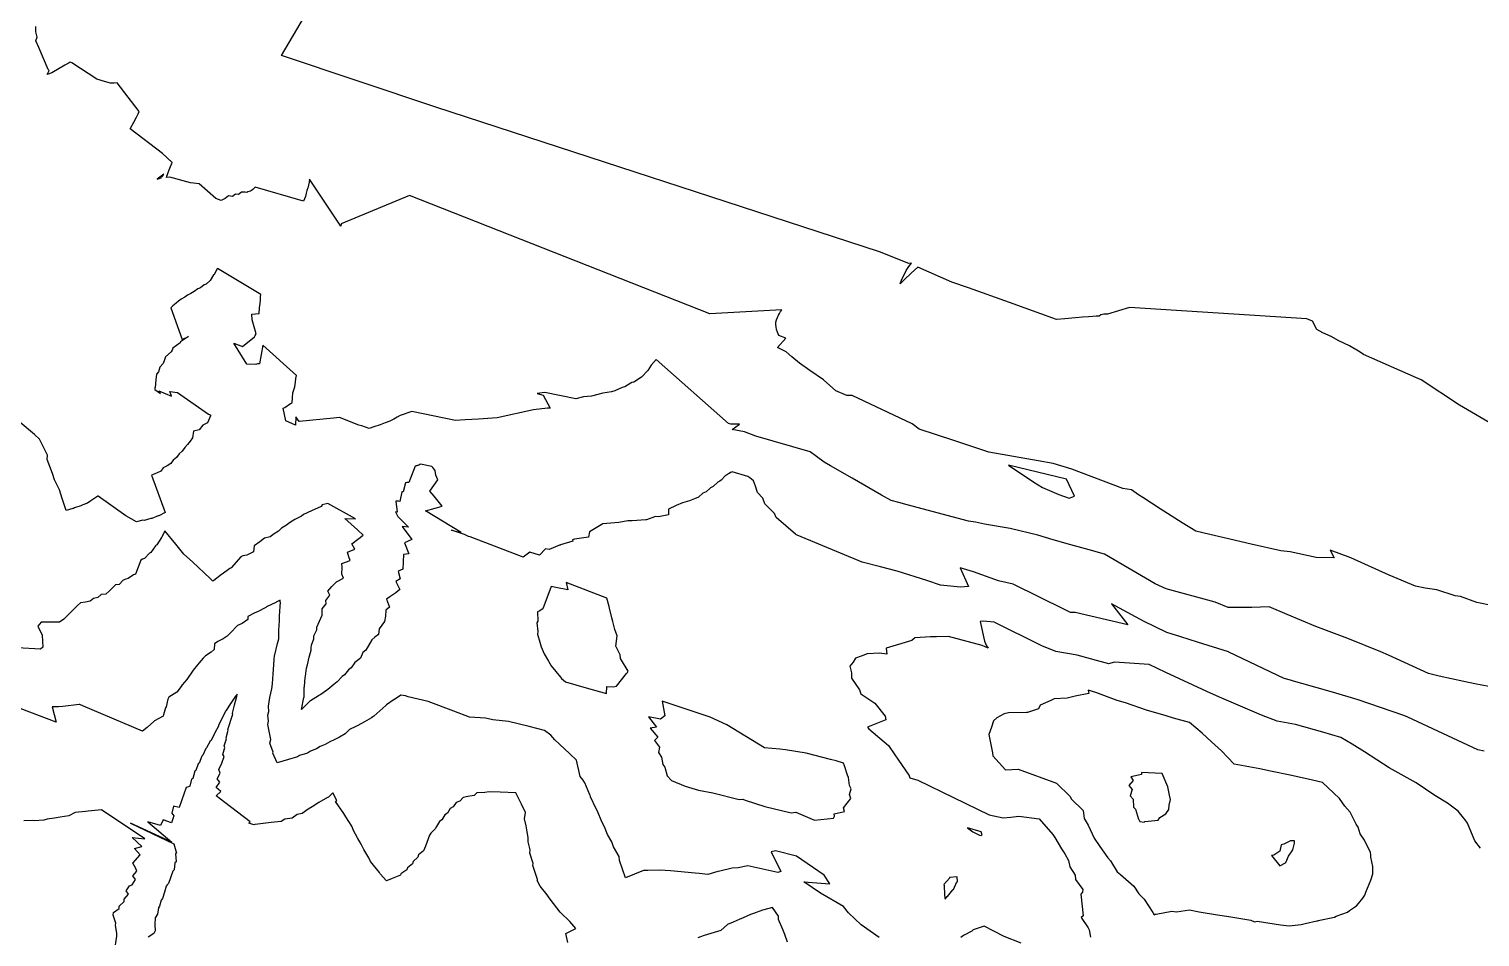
# Model space of a CAD drawing. Header units: metres. Extents: x 706349 to 713144, y 2649082 to 2655455.
# Drawn here: x 708195 to 708603.4, y 2652174.7 to 2652430.4 of the extents above; entities that cross this region are included whole.
import ezdxf

# ---------------------------------------------------------------- set-up
doc = ezdxf.new("R2010")
doc.units = ezdxf.units.M
doc.layers.add('C-TOPO-MAJR', color=9, linetype='Continuous')
doc.layers.add('C-TOPO-MINR', color=8, linetype='Continuous')

msp = doc.modelspace()

# ---------------------------------------------------------------- linework, layer by layer
at = {"layer": 'C-TOPO-MAJR', "color": 9, "linetype": 'Continuous', "lineweight": -3, "flags": 128}
msp.add_lwpolyline([(708608.16, 2652318.22), (708597.57, 2652324.42), (708586.83, 2652331.6), (708585.53, 2652332.16), (708570.56, 2652338.71), (708569.59, 2652339.4), (708566.61, 2652341.14), (708563.61, 2652342.54), (708561.43, 2652343.79), (708559.16, 2652344.81), (708557.46, 2652345.78), (708556.25, 2652348.08), (708554.63, 2652348.71), (708504.74, 2652351.97), (708498.53, 2652350.03), (708497.48, 2652350.07), (708497.09, 2652349.94), (708496.62, 2652349.83), (708496.14, 2652349.51), (708495.34, 2652349.51), (708494.36, 2652349.44), (708493.14, 2652349.33), (708491.48, 2652349.26), (708489.48, 2652348.99), (708486.52, 2652348.79), (708484.16, 2652348.6), (708470.95, 2652353.38), (708459.43, 2652357.43), (708454.72, 2652359.09), (708445.14, 2652363.26), (708444.19, 2652362.47), (708443.24, 2652361.61), (708441.37, 2652359.78), (708440.36, 2652358.79), (708440.18, 2652358.56), (708440.25, 2652358.84), (708440.73, 2652360.11), (708441.35, 2652361.36), (708441.86, 2652362.4), (708442.59, 2652363.44), (708443.33, 2652364.41), (708442.61, 2652364.37), (708434.33, 2652367.64), (708309.46, 2652408.35), (708266.08, 2652422.9), (708280.18, 2652446.98)], dxfattribs=at)
at = {"layer": 'C-TOPO-MAJR', "color": 9, "linetype": 'Continuous', "lineweight": -3, "elevation": -10, "flags": 128}
for points in [[(708346.65, 2652173.16), (708346.06, 2652175.62), (708348.93, 2652177.03), (708347.16, 2652179.06), (708344.44, 2652181.64), (708341.65, 2652185.29), (708341.19, 2652185.99), (708340.86, 2652186.5), (708338.85, 2652188.98), (708338.04, 2652190.59), (708338.09, 2652190.74), (708338.13, 2652190.91), (708336.82, 2652194.77), (708336.89, 2652195.33), (708335.99, 2652198.31), (708336.02, 2652199.2), (708335.51, 2652201.5), (708335.44, 2652202.71), (708335.18, 2652204.32), (708334.94, 2652205.98), (708334.42, 2652207.99), (708334.7, 2652209.77), (708333.6, 2652212.04), (708331.98, 2652215.27), (708327.59, 2652215.45), (708324.53, 2652215.57), (708323.32, 2652215.37), (708321.06, 2652215.3), (708320.24, 2652214.5), (708318.48, 2652214.25), (708317.16, 2652213.99), (708316.26, 2652212.92), (708315.21, 2652212.56), (708314.38, 2652211.32), (708313.53, 2652210.87), (708312.75, 2652209.55), (708312.05, 2652209.03), (708311.15, 2652207.71), (708310.55, 2652207.2), (708309.69, 2652205.81), (708309.28, 2652205.17), (708308.08, 2652203.95), (708307.72, 2652203.37), (708306.6, 2652200.26), (708306.29, 2652199.6), (708306, 2652198.91), (708304.59, 2652197.82), (708304.4, 2652197.15), (708303.13, 2652195.94), (708302.96, 2652195.32), (708301.49, 2652194.15), (708301.35, 2652193.62), (708299.61, 2652192.45), (708299.5, 2652192.06), (708297.17, 2652191.1), (708295.64, 2652190.52), (708293.83, 2652192.45), (708293.65, 2652192.83), (708291.11, 2652195.96), (708290.64, 2652196.94), (708289.23, 2652199.28), (708288.46, 2652200.78), (708287.48, 2652202.59), (708286.35, 2652204.64), (708285.82, 2652205.91), (708284.16, 2652208.55), (708283.57, 2652209.48), (708281.27, 2652212.87), (708281.59, 2652213.15), (708280.52, 2652215.3), (708279.25, 2652214.01), (708279.14, 2652213.99), (708278.98, 2652213.96), (708276.57, 2652212.54), (708274.65, 2652211.3), (708273.6, 2652210.68), (708271.88, 2652209.43), (708270.45, 2652209.2), (708269.05, 2652208.18), (708267.03, 2652207.9), (708266, 2652207.17), (708263.13, 2652206.92), (708258.63, 2652206.36), (708258.57, 2652206.32), (708258.23, 2652206.29), (708256.85, 2652206.68), (708257.24, 2652207.07), (708250.11, 2652212.56), (708247.65, 2652214.38), (708248.96, 2652215.6), (708247.69, 2652216.78), (708248.73, 2652218.28), (708247.92, 2652219.18), (708248.82, 2652220.78), (708248.46, 2652221.87), (708249.26, 2652223.66), (708249.92, 2652225.49), (708249.58, 2652226.04), (708250.13, 2652228.05), (708249.92, 2652228.46), (708250.58, 2652230.48), (708250.44, 2652230.79), (708251.01, 2652232.91), (708250.92, 2652233.14), (708252.35, 2652237.38), (708252.31, 2652237.55), (708252.28, 2652237.68), (708252.85, 2652239.98), (708252.84, 2652240.06), (708253.44, 2652242.37), (708253.44, 2652242.39), (708253.55, 2652243.01), (708253.16, 2652242.51), (708253.15, 2652242.49), (708251.8, 2652240.52), (708251.74, 2652240.45), (708250.52, 2652238.46), (708250.43, 2652238.34), (708250.26, 2652238.24), (708248.36, 2652234.24), (708248.32, 2652234.05), (708247.25, 2652232.14), (708247.19, 2652231.93), (708246.26, 2652229.98), (708245.98, 2652229.83), (708244.97, 2652227.93), (708244.74, 2652227.73), (708243.88, 2652225.84), (708243.6, 2652225.62), (708242.91, 2652223.66), (708242.57, 2652223.46), (708241.97, 2652221.54), (708241.62, 2652221.34), (708241.12, 2652219.31), (708240.68, 2652219.15), (708240.28, 2652217.11), (708239.84, 2652216.96), (708239.23, 2652216.79), (708237.21, 2652211.1), (708235.65, 2652211.49), (708235.23, 2652209.56), (708235.79, 2652208.78), (708235.11, 2652206.85), (708232.76, 2652207.62), (708232.03, 2652206.07), (708228.48, 2652207.07), (708235.23, 2652201.42), (708223.6, 2652206.75), (708235.74, 2652200.95), (708236.46, 2652198.32), (708236.21, 2652198.18), (708236.38, 2652195.82), (708236.04, 2652195.57), (708235.85, 2652193.55), (708235.48, 2652193.23), (708234.28, 2652189.76), (708233.92, 2652189.38), (708233.59, 2652189.02), (708233.09, 2652187.25), (708232.56, 2652185.51), (708232.23, 2652185.08), (708231.69, 2652183.39), (708231.41, 2652182.93), (708231.13, 2652181.12), (708230.53, 2652180.09), (708230.4, 2652178.19), (708230.48, 2652176.37), (708230.13, 2652175.7), (708228.5, 2652174.58)], [(708219.01, 2652170.61), (708219.73, 2652174.91), (708219.74, 2652175.27), (708219.74, 2652175.69), (708219.36, 2652178.02), (708219.39, 2652178.57), (708218.68, 2652180.84), (708218.78, 2652181.55), (708220.34, 2652182.73), (708220.37, 2652183.38), (708221.81, 2652184.66), (708221.8, 2652185.29), (708223.02, 2652186.71), (708222.38, 2652187.63), (708223.3, 2652189.08), (708224.07, 2652189.35), (708225.01, 2652190.9), (708224.22, 2652191.92), (708225.35, 2652193.23), (708224.92, 2652194.14), (708224.24, 2652195.46), (708226.28, 2652197.84), (708224.69, 2652199.58), (708226.75, 2652200.14), (708224.01, 2652202.69), (708227.59, 2652202.33), (708215.44, 2652210.48), (708211.62, 2652210.11), (708210.9, 2652210.04), (708207.95, 2652209.7), (708206.16, 2652208.79), (708203.75, 2652208.45), (708202.19, 2652208.12), (708200.09, 2652207.86), (708199.18, 2652207.61), (708196.49, 2652207.43), (708195.88, 2652207.46), (708193.55, 2652207.42)], [(708408.44, 2652173.25), (708407.67, 2652175.42), (708407.17, 2652176.76), (708405.96, 2652179.62), (708405.92, 2652180.54), (708404.25, 2652183.02), (708401.76, 2652182.35), (708401.39, 2652182.22), (708398.86, 2652181.27), (708398.07, 2652180.99), (708396.03, 2652180.07), (708394.88, 2652179.62), (708393.17, 2652178.81), (708391.57, 2652178.2), (708389.7, 2652176.52), (708384.97, 2652175.08), (708384, 2652174.74), (708383.23, 2652174.47)]]:
    msp.add_lwpolyline(points, dxfattribs=at)
msp.add_lwpolyline([(708466.3, 2652225.69), (708469.8, 2652221.73), (708473.42, 2652221.97), (708484.21, 2652217.98), (708488, 2652214.26), (708488.3, 2652213.62), (708491.65, 2652210.31), (708491.97, 2652208.05), (708493.12, 2652206.12), (708494.77, 2652202.53), (708496.33, 2652200.17), (708498.58, 2652196.94), (708499.34, 2652196.08), (708501.28, 2652193.04), (708502.16, 2652192.28), (708505.89, 2652188.98), (708507.37, 2652186.86), (708508.86, 2652185.29), (708511.25, 2652181.57), (708511.38, 2652181.41), (708511.65, 2652180.96), (708512.07, 2652181.08), (708512.14, 2652181.08), (708512.25, 2652181.07), (708516.65, 2652181.92), (708517.91, 2652181.76), (708521.58, 2652182.29), (708524.31, 2652181.79), (708529.46, 2652180.89), (708532.65, 2652180.46), (708538.83, 2652179.43), (708539.87, 2652178.97), (708540.64, 2652179.11), (708547.17, 2652178.1), (708549.67, 2652177.77), (708553.06, 2652178.23), (708554.14, 2652178.47), (708557.4, 2652179.23), (708557.8, 2652179.27), (708557.84, 2652179.29), (708562.43, 2652180.26), (708562.87, 2652180.52), (708566.05, 2652181.63), (708566.67, 2652182.12), (708568.63, 2652183.45), (708569.2, 2652184.13), (708570.39, 2652185.65), (708570.91, 2652186.43), (708571.27, 2652187.31), (708572.68, 2652190.68), (708573.17, 2652192.47), (708573.22, 2652194.48), (708572.61, 2652197.14), (708572.66, 2652197.79), (708572.57, 2652198.45), (708570.96, 2652201.71), (708570.87, 2652201.98), (708569.62, 2652203.74), (708569.1, 2652205.63), (708568.9, 2652205.92), (708568.52, 2652206.41), (708566.85, 2652209.79), (708565.3, 2652211.49), (708563.84, 2652213.65), (708560.54, 2652216.76), (708559, 2652218.18), (708556.2, 2652218.82), (708549.97, 2652220.21), (708544.38, 2652221.37), (708541.37, 2652221.99), (708534.21, 2652223.38), (708530.62, 2652227.08), (708527.8, 2652229.59), (708525.21, 2652232.07), (708521.62, 2652235.04), (708517.1, 2652236.26), (708515.05, 2652236.95), (708509.46, 2652238.53), (708503.63, 2652240.59), (708501.29, 2652241.26), (708495.28, 2652243.54), (708493.05, 2652244.17), (708493.28, 2652243.23), (708489.41, 2652242.52), (708487.16, 2652241.97), (708483.51, 2652241.74), (708482.58, 2652241.31), (708479.54, 2652239.94), (708479.06, 2652238.94), (708475.97, 2652237.85), (708475.82, 2652237.87), (708475.76, 2652237.87), (708470.62, 2652237.77), (708469.47, 2652237.49), (708467.36, 2652236.35), (708466.44, 2652235.57), (708465.92, 2652233.72), (708465.09, 2652231.66), (708466.12, 2652226.55), (708466.3, 2652225.69)], close=True, dxfattribs=at)
at = {"layer": 'C-TOPO-MINR', "color": 8, "linetype": 'Continuous', "lineweight": -3, "flags": 128}
for points, elevation in [([(708607.03, 2652267.9), (708602.45, 2652268.84), (708597.84, 2652270.59), (708596.34, 2652270.75), (708591.17, 2652272.43), (708587.94, 2652272.86), (708585.22, 2652273.47), (708577.83, 2652276.56), (708567.03, 2652281.48), (708561.17, 2652283.64), (708562.28, 2652281.44), (708557.23, 2652281.57), (708549.89, 2652283.09), (708547.27, 2652283.4), (708538.95, 2652285.25), (708531.36, 2652287.04), (708527.36, 2652288), (708523.39, 2652288.95), (708519.5, 2652291.32), (708513.35, 2652295.28), (708508.44, 2652298.39), (708507.26, 2652299.15), (708505.25, 2652300.57), (708502.83, 2652301), (708488.48, 2652306.42), (708483.28, 2652308.05), (708479.02, 2652308.79), (708465.15, 2652311.23), (708455.28, 2652314.5), (708445.56, 2652317.66), (708443.54, 2652319.2), (708426.7, 2652327.18), (708425.19, 2652327.18), (708422.11, 2652328.45), (708418.57, 2652331.59), (708414.75, 2652334.21), (708411.87, 2652336.3), (708409.67, 2652338.02), (708408.05, 2652339.5), (708405.67, 2652340.72), (708408.01, 2652343.33), (708405.98, 2652344.09), (708405.63, 2652344.97), (708405.37, 2652345.77), (708405.28, 2652346.5), (708405.17, 2652347.16), (708405.19, 2652347.81), (708405.38, 2652348.5), (708405.61, 2652349.13), (708405.92, 2652349.75), (708406.17, 2652350.27), (708406.54, 2652350.79), (708406.91, 2652351.27), (708386.61, 2652350.15), (708302.05, 2652383.51), (708282.81, 2652375.48), (708282.8, 2652374.86), (708273.98, 2652388.08), (708273.84, 2652387.25), (708273.68, 2652386.39), (708273.47, 2652385.61), (708273.22, 2652384.88), (708272.99, 2652384.09), (708272.78, 2652383.23), (708272.53, 2652382.53), (708272.28, 2652381.86), (708258.63, 2652385.83), (708258.28, 2652385.48), (708257.95, 2652385.19), (708257.63, 2652384.93), (708257.3, 2652384.73), (708256.97, 2652384.57), (708256.62, 2652384.51), (708256.28, 2652384.35), (708255.85, 2652384.37), (708255.38, 2652384.38), (708254.81, 2652384.43), (708253.94, 2652383.72), (708253.15, 2652383.85), (708252.22, 2652383.16), (708251.16, 2652383.4), (708250.2, 2652382.66), (708249.12, 2652382.06), (708247.6, 2652382.59), (708242.9, 2652386.72), (708240.44, 2652387.03), (708234.6, 2652388.65), (708233.67, 2652388.55), (708233.78, 2652388.92), (708233.93, 2652389.35), (708234.14, 2652389.91), (708234.44, 2652390.74), (708235.01, 2652392.14), (708235.2, 2652392.35), (708235.26, 2652392.76), (708232.52, 2652395.3), (708223.49, 2652402.25), (708224.53, 2652404.1), (708225.28, 2652405.52), (708225.73, 2652406.47), (708226.04, 2652407.15), (708219.77, 2652415.23), (708218.94, 2652415.15), (708217.89, 2652415.09), (708216.28, 2652415.56), (708214.04, 2652416.19), (708207.06, 2652420.83), (708206.56, 2652421.02), (708206.31, 2652420.83), (708205.04, 2652420.18), (708201.44, 2652418.04), (708200.11, 2652417.52), (708200.71, 2652418.66), (708200.42, 2652418.94), (708197.72, 2652425.18), (708196.93, 2652427.06), (708197.28, 2652428.07), (708196.93, 2652429.53), (708196.94, 2652431.07)], -2), ([(708607.78, 2652244.79), (708601.94, 2652245.97), (708598.79, 2652246.65), (708591.89, 2652248.15), (708591.1, 2652248.32), (708588.89, 2652248.85), (708577.57, 2652254), (708575.47, 2652255.01), (708566.2, 2652258.7), (708557.17, 2652262.12), (708549.07, 2652265.5), (708544.07, 2652267.6), (708539.11, 2652267.43), (708532.44, 2652267.45), (708528.87, 2652269), (708515, 2652272.76), (708511.98, 2652274.13), (708497.65, 2652282.46), (708493.34, 2652283.67), (708488.22, 2652285.12), (708483.27, 2652286.53), (708478.9, 2652287.8), (708471.09, 2652289.67), (708463.95, 2652290.95), (708461.36, 2652291.51), (708459.4, 2652291.77), (708442.13, 2652296.38), (708439.81, 2652297), (708437.62, 2652297.59), (708434.93, 2652299.08), (708426.67, 2652303.85), (708420.52, 2652307.37), (708418.79, 2652308.37), (708416.61, 2652309.94), (708414.83, 2652311.31), (708399.51, 2652315.67), (708396.32, 2652316.89), (708392.89, 2652317.54), (708395, 2652319.04), (708392.49, 2652319.04), (708391.88, 2652319.29), (708371.54, 2652337.3), (708370.13, 2652335.72), (708369.17, 2652334.16), (708367.35, 2652332.35), (708365.23, 2652330.9), (708364.69, 2652330.85), (708362.64, 2652329.6), (708361.95, 2652329.42), (708359.9, 2652328.44), (708358.94, 2652328.17), (708356.46, 2652327.81), (708355.07, 2652327.42), (708353.28, 2652327.01), (708351.07, 2652326.81), (708348.88, 2652326.24), (708340.18, 2652327.97), (708338.02, 2652327.71), (708339.67, 2652327.21), (708341.65, 2652323.56), (708340.95, 2652323.61), (708336.99, 2652323.1), (708326.79, 2652320.85), (708321.5, 2652320.53), (708317.79, 2652320.29), (708315.04, 2652320.08), (708302.69, 2652322.68), (708299.48, 2652321.51), (708298.59, 2652321.02), (708297.65, 2652320.48), (708296.57, 2652319.97), (708295.27, 2652319.47), (708293.81, 2652318.89), (708292, 2652318.33), (708290.7, 2652317.84), (708288.64, 2652318.64), (708287.86, 2652318.84), (708282.34, 2652320.96), (708280.68, 2652320.74), (708270.99, 2652319.83), (708270.13, 2652321.17), (708269.99, 2652318.79), (708267.26, 2652320.02), (708266.53, 2652323.61), (708266.96, 2652323.76), (708268.62, 2652324.9), (708268.84, 2652324.96), (708269.02, 2652325.1), (708269.27, 2652327.93), (708269.77, 2652329.59), (708269.99, 2652330.95), (708270.13, 2652331.97), (708270.25, 2652332.76), (708260.81, 2652341.31), (708259.89, 2652336.03), (708259.26, 2652336.05), (708258.8, 2652335.9), (708256.29, 2652336.01), (708252.65, 2652341.94), (708255.05, 2652341), (708258.49, 2652343.72), (708258.65, 2652344.07), (708258.88, 2652344.52), (708257.77, 2652348.45), (708257.69, 2652350.09), (708259.74, 2652350.24), (708259.9, 2652351.82), (708260.05, 2652353.05), (708260.11, 2652354.07), (708260.17, 2652354.9), (708260.23, 2652355.59), (708248.04, 2652362.93), (708247.94, 2652362.86), (708247.08, 2652361.21), (708246.92, 2652361.14), (708246, 2652359.55), (708244.86, 2652358.49), (708244.33, 2652358.29), (708243.22, 2652357.45), (708242.47, 2652357.16), (708241.46, 2652356.44), (708240.57, 2652355.86), (708239.61, 2652355.39), (708238.82, 2652354.86), (708237.8, 2652354.26), (708237.04, 2652353.73), (708236.45, 2652353.2), (708235.43, 2652352.44), (708234.94, 2652351.81), (708238.09, 2652342.94), (708239.88, 2652343.8), (708237.66, 2652342.25), (708237.52, 2652342), (708235.5, 2652340.47), (708235.25, 2652339.97), (708234.97, 2652339.42), (708233.45, 2652338.04), (708233.16, 2652337.22), (708232.78, 2652336.21), (708231.77, 2652335.15), (708231.47, 2652333.83), (708230.83, 2652333.16), (708230.65, 2652331.59), (708230.49, 2652329.44), (708230.41, 2652329.37), (708230.43, 2652328.89), (708231.97, 2652327.72), (708231.5, 2652328.49), (708235.1, 2652327), (708234.62, 2652328.27), (708236.75, 2652328), (708245.48, 2652321.94), (708245.67, 2652321.85), (708245.77, 2652321.81), (708246.19, 2652321.59), (708246.07, 2652321.48), (708246.05, 2652321.44), (708245.26, 2652319.49), (708243.87, 2652318.83), (708242.89, 2652317.52), (708241.26, 2652317.08), (708241.03, 2652315.22), (708240.38, 2652314.33), (708239.56, 2652313.35), (708238.83, 2652312.54), (708238.07, 2652311.5), (708237.24, 2652310.74), (708236.52, 2652309.73), (708235.61, 2652308.99), (708234.92, 2652308.03), (708233.89, 2652307.36), (708232.77, 2652306.76), (708232.06, 2652305.87), (708230.84, 2652305.3), (708229.51, 2652304.75), (708233.33, 2652294.17), (708231.56, 2652293.25), (708231.37, 2652293.26), (708229.56, 2652292.51), (708229.29, 2652292.54), (708227.44, 2652292), (708227.05, 2652292.07), (708225.28, 2652291.58), (708222.28, 2652293.24), (708214.49, 2652298.8), (708214.37, 2652298.77), (708214.1, 2652298.62), (708212.41, 2652297.45), (708211.46, 2652296.88), (708210.18, 2652296.41), (708209.6, 2652296.09), (708207.79, 2652295.51), (708207.52, 2652295.38), (708207.34, 2652295.29), (708205.44, 2652294.79), (708204.37, 2652298.18), (708203.62, 2652300.64), (708202.15, 2652303.44), (708201.57, 2652305.21), (708200.15, 2652309.12), (708200.18, 2652310.33), (708197.9, 2652314.85), (708196.51, 2652316.17), (708192.49, 2652319.56)], -4), ([(708604.52, 2652226.96), (708602.72, 2652227.4), (708583.02, 2652236.62), (708582.83, 2652236.68), (708581.63, 2652237.1), (708569.05, 2652241.46), (708561.85, 2652243.63), (708553.22, 2652246.08), (708550.88, 2652246.76), (708550.06, 2652247), (708548.28, 2652247.51), (708532.71, 2652254.85), (708532.55, 2652254.93), (708523.87, 2652257.69), (708519.2, 2652259.16), (708515.24, 2652260.44), (708508.63, 2652263.62), (708499.64, 2652268.48), (708504.29, 2652262.55), (708489.38, 2652266.04), (708488.15, 2652266.03), (708486.59, 2652266.8), (708472.02, 2652274.02), (708467.88, 2652275.01), (708460.83, 2652277.49), (708457.07, 2652278.64), (708459.45, 2652273.35), (708457.13, 2652273.17), (708451.57, 2652273.78), (708447.7, 2652275.05), (708439.37, 2652277.72), (708434.66, 2652278.92), (708429.5, 2652280.18), (708411.17, 2652287.83), (708410.77, 2652287.99), (708410.68, 2652288.07), (708410.67, 2652288.09), (708405.23, 2652292.83), (708404.82, 2652293.94), (708402.1, 2652296.63), (708401.49, 2652298.28), (708399.99, 2652299.85), (708399.42, 2652301.66), (708398.87, 2652303.12), (708398.3, 2652303.61), (708397.91, 2652303.95), (708397.57, 2652304.19), (708397.34, 2652304.37), (708392.92, 2652305.63), (708392.68, 2652305.56), (708392.46, 2652305.47), (708392.02, 2652305.23), (708391.8, 2652305.1), (708391.6, 2652304.93), (708391.33, 2652304.77), (708391.04, 2652304.59), (708389.78, 2652303.29), (708389.38, 2652303.06), (708388.9, 2652302.79), (708387.5, 2652301.54), (708386.81, 2652301.2), (708385.53, 2652300.02), (708384.64, 2652299.62), (708383.38, 2652298.52), (708382.27, 2652298.08), (708380.9, 2652297.47), (708378.92, 2652296.96), (708377.11, 2652296.19), (708374.94, 2652295.18), (708374.95, 2652293.57), (708372.13, 2652293.02), (708371.31, 2652293.06), (708368.79, 2652292.17), (708368.62, 2652292.16), (708368.56, 2652292.16), (708364.79, 2652291.91), (708363.55, 2652291.88), (708360.99, 2652291.36), (708358.72, 2652291.22), (708356.49, 2652291.06), (708352.73, 2652288.81), (708352.5, 2652287.23), (708348.51, 2652286.72), (708347.99, 2652286.54), (708348.01, 2652286.11), (708344.6, 2652285.15), (708344.64, 2652285.09), (708344.25, 2652285.01), (708341.37, 2652283.82), (708340.39, 2652284.02), (708338.65, 2652282.22), (708335.91, 2652283), (708334.11, 2652281.67), (708319.11, 2652287.4), (708318.66, 2652287.44), (708317.54, 2652287.99), (708313.9, 2652289.25), (708316.61, 2652288.56), (708306.57, 2652294.65), (708309.33, 2652295.45), (708311.31, 2652295.98), (708309.02, 2652298.81), (708307.81, 2652300.25), (708310.1, 2652303.45), (708309.47, 2652304.69), (708309.29, 2652306.01), (708308.92, 2652306.51), (708308.62, 2652306.87), (708308.39, 2652307.12), (708305.18, 2652307.8), (708304.92, 2652307.7), (708304.85, 2652307.67), (708304.77, 2652307.62), (708304.69, 2652307.58), (708304.58, 2652307.54), (708304.46, 2652307.49), (708304.32, 2652307.45), (708304.15, 2652307.38), (708303.95, 2652307.32), (708303.7, 2652307.25), (708301.88, 2652302.7), (708301.64, 2652302.67), (708301.35, 2652302.62), (708300.94, 2652302.57), (708300.31, 2652300.06), (708299.9, 2652300.05), (708299.38, 2652297.32), (708298.96, 2652297.37), (708298.25, 2652297.44), (708298.6, 2652294.26), (708298.18, 2652294.37), (708298.75, 2652293.1), (708301.8, 2652290.04), (708299.97, 2652290.24), (708302.74, 2652286.61), (708300.65, 2652285.71), (708301.93, 2652282.6), (708300.39, 2652282.36), (708300.17, 2652278.28), (708298.85, 2652277.67), (708299.46, 2652275.5), (708298.2, 2652274.79), (708299.39, 2652272.49), (708298.21, 2652271.55), (708296.56, 2652270.5), (708295.56, 2652269.77), (708296.44, 2652267.54), (708295.44, 2652266.69), (708295.28, 2652265.01), (708295.02, 2652263.5), (708293.58, 2652261.48), (708293.32, 2652259.9), (708292.36, 2652259.07), (708291.44, 2652258.38), (708289.83, 2652255.47), (708288.96, 2652254.76), (708288.33, 2652253.18), (708287.49, 2652252.5), (708286.69, 2652251.94), (708285.7, 2652250.45), (708284.95, 2652249.95), (708283.77, 2652248.46), (708283.1, 2652248.01), (708281.68, 2652246.56), (708280.76, 2652245.75), (708279.13, 2652244.38), (708277.13, 2652242.92), (708276.79, 2652242.73), (708276.48, 2652242.57), (708274.26, 2652241.22), (708274.12, 2652241.16), (708271.64, 2652238.69), (708272.37, 2652242.08), (708272.39, 2652242.19), (708272.4, 2652242.31), (708272.47, 2652244.97), (708272.49, 2652245.24), (708272.76, 2652247.71), (708272.78, 2652248.11), (708273.11, 2652250.37), (708273.33, 2652251.34), (708273.82, 2652253.48), (708274.43, 2652255.45), (708274.44, 2652256.1), (708274.46, 2652256.82), (708275.11, 2652258.66), (708275.11, 2652259.47), (708275.99, 2652261.14), (708276, 2652261.95), (708277.52, 2652265.34), (708277.49, 2652266.18), (708277.5, 2652267.1), (708278.6, 2652268.5), (708278.55, 2652269.47), (708279.62, 2652270.89), (708279.07, 2652272.08), (708280.26, 2652273.35), (708281.49, 2652274.71), (708283.53, 2652275.73), (708283, 2652276.84), (708283.14, 2652278.75), (708283.01, 2652279.88), (708285.38, 2652280.69), (708285.05, 2652281.74), (708284.64, 2652283.06), (708286.65, 2652283.89), (708285.88, 2652285.34), (708289.05, 2652287.85), (708287.46, 2652289.34), (708283.92, 2652292.52), (708286.84, 2652292.39), (708279.13, 2652296.71), (708277.53, 2652296.34), (708277.23, 2652295.91), (708274.46, 2652294.68), (708272.25, 2652293.66), (708271.7, 2652293.2), (708269.84, 2652292.2), (708268.26, 2652291.32), (708267.48, 2652290.64), (708266.09, 2652289.8), (708265.22, 2652288.98), (708264, 2652288.19), (708262.87, 2652287.34), (708261.3, 2652286.95), (708259.97, 2652285.91), (708258.34, 2652284.78), (708258.14, 2652283.13), (708256.31, 2652282.16), (708255.18, 2652282.01), (708254.58, 2652281.73), (708251.93, 2652278.6), (708251.48, 2652278.4), (708249.35, 2652276.88), (708249.13, 2652276.77), (708246.97, 2652275.09), (708246.95, 2652275.08), (708246.75, 2652274.9), (708246.25, 2652275.37), (708246.01, 2652275.63), (708240.97, 2652280.35), (708238.61, 2652282.51), (708236.3, 2652285.32), (708233.24, 2652289.03), (708232.34, 2652287.23), (708232.24, 2652287.18), (708231, 2652285.09), (708230.78, 2652284.97), (708230.55, 2652284.84), (708229.28, 2652282.91), (708228.93, 2652282.73), (708227.5, 2652281.28), (708226.98, 2652281.03), (708226.43, 2652280.78), (708224.94, 2652276.85), (708224.44, 2652276.66), (708222.9, 2652275.66), (708222.23, 2652275.42), (708221.5, 2652275.18), (708220.33, 2652273.98), (708219.35, 2652273.84), (708218.26, 2652272.77), (708217.66, 2652272.18), (708216.57, 2652271.17), (708215.33, 2652271.13), (708214.34, 2652270.23), (708213.16, 2652270), (708212.21, 2652269.23), (708210.92, 2652268.98), (708209.48, 2652268.75), (708208.64, 2652268.06), (708204.76, 2652264.19), (708203.6, 2652263.35), (708198.4, 2652263.36), (708197.5, 2652262.21), (708198.69, 2652259.68), (708198.91, 2652256.31), (708198.2, 2652255.7), (708191.74, 2652256.1)], -6), ([(708434.24, 2652174.51), (708429.18, 2652178.1), (708425.66, 2652181.43), (708424.22, 2652183.28), (708417.78, 2652186.97), (708413.05, 2652190.22), (708420.36, 2652189.6), (708418.76, 2652192.12), (708411.03, 2652197.39), (708405.12, 2652198.97), (708403.88, 2652198.64), (708406.6, 2652193.14), (708405.75, 2652192.87), (708397.29, 2652194.75), (708394.59, 2652194.18), (708392.93, 2652194.07), (708389.4, 2652193.21), (708388.82, 2652193.13), (708386.05, 2652192.3), (708383.58, 2652192.59), (708382.46, 2652192.64), (708375.56, 2652193.27), (708372.54, 2652193.48), (708369.19, 2652193.39), (708367.94, 2652193.42), (708362.85, 2652191.37), (708361.22, 2652196.2), (708361.12, 2652197.37), (708359.5, 2652200.02), (708358.98, 2652201.44), (708357.76, 2652203.5), (708356.96, 2652205.67), (708356.21, 2652207.06), (708354.95, 2652210.13), (708354.6, 2652210.8), (708353.04, 2652214.15), (708352.89, 2652214.67), (708352.84, 2652214.74), (708351.45, 2652218.13), (708350.96, 2652218.79), (708350.15, 2652219.87), (708349.12, 2652224.46), (708347.12, 2652226.33), (708342.98, 2652230.2), (708341.83, 2652231.53), (708340.11, 2652232.84), (708335.76, 2652233.93), (708329.95, 2652235.36), (708325.5, 2652235.87), (708323.47, 2652236.29), (708318.94, 2652236.61), (708314.57, 2652238.29), (708307.37, 2652241.03), (708301.72, 2652242.31), (708300.95, 2652242.55), (708299.63, 2652242.8), (708297.86, 2652241.59), (708297.8, 2652241.51), (708295.6, 2652240.03), (708295.43, 2652239.86), (708292.06, 2652236.9), (708291.78, 2652236.66), (708291.42, 2652236.41), (708289.4, 2652235.25), (708287.57, 2652234.27), (708286.96, 2652233.91), (708285.18, 2652233.07), (708283.98, 2652231.87), (708282.34, 2652230.98), (708280.84, 2652230.2), (708279.7, 2652229.63), (708278.39, 2652228.91), (708276.96, 2652228.28), (708275.87, 2652227.68), (708274.19, 2652227.02), (708273.33, 2652226.47), (708271.15, 2652225.77), (708270.54, 2652225.4), (708268.03, 2652224.63), (708264.87, 2652223.69), (708263.66, 2652226.42), (708263.73, 2652226.7), (708262.75, 2652229.24), (708263.1, 2652230.28), (708262.59, 2652232.64), (708262.17, 2652234.52), (708262.4, 2652235.43), (708262.18, 2652237.13), (708262.45, 2652238.17), (708262.35, 2652239.69), (708262.58, 2652240.9), (708262.79, 2652242.14), (708263.32, 2652244.6), (708263.48, 2652245.97), (708263.65, 2652247.45), (708263.68, 2652248.6), (708263.81, 2652250.21), (708263.92, 2652251.2), (708264.01, 2652252.97), (708264.13, 2652253.8), (708264.93, 2652257.33), (708265.08, 2652258.02), (708265.28, 2652258.65), (708265.32, 2652260.65), (708265.38, 2652262.88), (708265.52, 2652263.26), (708265.51, 2652265.67), (708265.62, 2652265.89), (708265.66, 2652268.35), (708265.73, 2652268.48), (708265.68, 2652269.52), (708264.56, 2652268.96), (708264.47, 2652268.89), (708261.88, 2652267.68), (708261.6, 2652267.44), (708259.32, 2652266.24), (708258.59, 2652265.92), (708256.55, 2652264.91), (708256.6, 2652264.04), (708254.95, 2652262.96), (708253.67, 2652262.43), (708251.68, 2652260.3), (708250.76, 2652259.43), (708249.64, 2652258.65), (708248.11, 2652257.85), (708247.23, 2652257.19), (708247.07, 2652255.59), (708246.28, 2652254.86), (708244.67, 2652253.83), (708244.04, 2652253.21), (708242.89, 2652251.85), (708242.37, 2652251.3), (708241.23, 2652249.82), (708240.81, 2652249.28), (708239.78, 2652247.73), (708239.42, 2652247.21), (708238.14, 2652245.67), (708237.85, 2652245.2), (708236.58, 2652243.62), (708234.3, 2652242.18), (708234.03, 2652241.62), (708233.59, 2652239.5), (708233.41, 2652239.18), (708232.89, 2652237.19), (708232.71, 2652236.82), (708230.27, 2652235.55), (708230.17, 2652235.36), (708228.3, 2652233.73), (708228.26, 2652233.64), (708226.92, 2652232.64), (708210.31, 2652239.7), (708209.27, 2652240.19), (708209.11, 2652240.1), (708209.08, 2652240.1), (708204.49, 2652239.54), (708203.34, 2652239.52), (708201.5, 2652239.47), (708202.6, 2652235.13), (708185.01, 2652241.82)], -8), ([(708603.48, 2652199.66), (708601.95, 2652201.72), (708599.8, 2652206.73), (708599.17, 2652207.65), (708598.74, 2652208.2), (708597.18, 2652210.1), (708594.26, 2652212.33), (708590.61, 2652214.56), (708585.35, 2652218.08), (708577.78, 2652222.29), (708570.87, 2652226.77), (708567.41, 2652228.98), (708564.22, 2652230.83), (708559.12, 2652232.31), (708551.4, 2652234.48), (708546.26, 2652235.48), (708541.87, 2652237.13), (708530.05, 2652242.18), (708526.46, 2652243.85), (708514.98, 2652249.18), (708510.26, 2652251.38), (708500.48, 2652252.03), (708498.85, 2652251.64), (708498.28, 2652251.78), (708496.49, 2652252.21), (708490.03, 2652254.03), (708483.97, 2652255.07), (708480.07, 2652256.71), (708466.64, 2652263.3), (708463.53, 2652263.63), (708462.72, 2652263.47), (708463.9, 2652257.97), (708464.5, 2652256.7), (708464.95, 2652255.97), (708463.27, 2652256.76), (708453.79, 2652259.31), (708450.36, 2652259.23), (708448.74, 2652259.18), (708444.4, 2652258.88), (708444.27, 2652258.87), (708444.2, 2652258.85), (708443.47, 2652258.21), (708436.19, 2652255.96), (708436.43, 2652254.32), (708434.32, 2652254.63), (708430.88, 2652254.41), (708429.15, 2652253.78), (708427.57, 2652253.16), (708426.92, 2652252.06), (708425.98, 2652250.9), (708426.44, 2652249.07), (708426.49, 2652247.53), (708428.7, 2652244.24), (708429.09, 2652243.19), (708433.05, 2652240.5), (708435.94, 2652236.85), (708436.14, 2652235.83), (708431.01, 2652233.76), (708431.34, 2652233.29), (708436.92, 2652228.64), (708438.64, 2652225.93), (708439.74, 2652224.49), (708442.61, 2652220.25), (708442.7, 2652220.12), (708442.75, 2652220.05), (708442.88, 2652219.45), (708445.1, 2652218.85), (708465.18, 2652209.09), (708469.18, 2652208.24), (708471.3, 2652208.41), (708473.56, 2652208.7), (708479.25, 2652207.93), (708483.15, 2652203.55), (708483.69, 2652202.71), (708485.61, 2652199.46), (708486.5, 2652198.06), (708487.58, 2652196.26), (708487.88, 2652194.4), (708489.4, 2652192.12), (708489.51, 2652190.83), (708491.56, 2652188.01), (708491.46, 2652187.29), (708491.05, 2652186.72), (708491.68, 2652180.64), (708491.12, 2652180.12), (708493.07, 2652177.29), (708493.32, 2652176.65), (708493.77, 2652174.67)], -8), ([(708474.26, 2652172.94), (708469.46, 2652174.78), (708463.79, 2652177.69), (708460.71, 2652176.67), (708460.33, 2652176.34), (708458.02, 2652175.11), (708457.29, 2652174.54)], -8)]:
    msp.add_lwpolyline(points, dxfattribs=dict(at, elevation=elevation))
for points, elevation in [([(708232.2, 2652388.43), (708232.32, 2652388.63), (708232.53, 2652388.94), (708232.92, 2652389.52), (708231.04, 2652388.03), (708232.2, 2652388.43)], -2), ([(708477.83, 2652302.78), (708480.23, 2652301.22), (708484.81, 2652299.27), (708487.77, 2652298.28), (708489.25, 2652298.79), (708487.01, 2652303.55), (708470.65, 2652307.52), (708477.83, 2652302.78)], -2), ([(708344.87, 2652247.49), (708345.97, 2652246.48), (708351.78, 2652244.79), (708357.56, 2652243.27), (708357.66, 2652245.17), (708359.49, 2652245.14), (708360.31, 2652245.3), (708363.16, 2652248.88), (708363.47, 2652249.16), (708363.59, 2652249.52), (708361.42, 2652253.12), (708361.36, 2652254.16), (708360.19, 2652256.58), (708360.51, 2652259.46), (708359.85, 2652261.27), (708359.32, 2652263.56), (708359.01, 2652264.59), (708358.36, 2652267.31), (708358.28, 2652267.71), (708357.65, 2652270.13), (708346.19, 2652274.54), (708346.65, 2652272.41), (708343.26, 2652273.12), (708341.95, 2652273.37), (708339.63, 2652267.06), (708338.58, 2652266.42), (708338.11, 2652266.22), (708338.18, 2652263.63), (708337.89, 2652263.18), (708338.24, 2652260.71), (708338.13, 2652259.98), (708338.75, 2652257.66), (708339.17, 2652256.36), (708339.98, 2652254.4), (708341.2, 2652252.36), (708341.92, 2652251.03), (708344.61, 2652247.85), (708344.87, 2652247.49)], -6), ([(708424.52, 2652222.91), (708424.21, 2652223.62), (708422.14, 2652224.32), (708420.61, 2652224.67), (708413.68, 2652226.43), (708407.88, 2652227.35), (708406.27, 2652227.55), (708401.99, 2652227.97), (708391.39, 2652234.43), (708386.68, 2652236.53), (708373.22, 2652241.1), (708373.95, 2652236.93), (708372.73, 2652236.05), (708369.32, 2652236.64), (708371.62, 2652233.8), (708369.84, 2652233.48), (708371.99, 2652230.96), (708371.05, 2652229.98), (708372.48, 2652228.11), (708372.13, 2652226.63), (708373.04, 2652225.31), (708373.39, 2652223.26), (708373.93, 2652222.45), (708374.62, 2652220.01), (708375.86, 2652218.7), (708379.65, 2652217.1), (708383.41, 2652216.04), (708387.44, 2652215.23), (708394.88, 2652213.39), (708395.86, 2652213.44), (708396.59, 2652213.19), (708402.06, 2652211.39), (708409.5, 2652209.63), (708410.79, 2652209.8), (708416.06, 2652207.56), (708421.39, 2652208.15), (708421.68, 2652208.69), (708421.59, 2652209.36), (708424.49, 2652210.04), (708424.22, 2652211.05), (708426.27, 2652213.63), (708425.87, 2652214.77), (708426.38, 2652216.41), (708425.91, 2652217.38), (708425.67, 2652219.59), (708425.32, 2652220.2), (708424.52, 2652222.91)], -6), ([(708507.35, 2652207.79), (708507.61, 2652207.21), (708508.8, 2652207.01), (708509.03, 2652207.16), (708512.77, 2652207.53), (708513.21, 2652208.29), (708514.93, 2652209.32), (708515.79, 2652210.55), (708515.86, 2652211.78), (708516.22, 2652213.43), (708516.01, 2652214.58), (708515.52, 2652216.97), (708513.89, 2652220.67), (708508.12, 2652221.01), (708508.12, 2652220.47), (708505.11, 2652219.76), (708505.78, 2652218.73), (708504.55, 2652217.3), (708505.45, 2652216.22), (708504.91, 2652214.39), (708505.76, 2652213.51), (708505.87, 2652211.2), (708506.4, 2652210.67), (708507.24, 2652207.89), (708507.35, 2652207.79)], -12), ([(708462.94, 2652204.28), (708459.08, 2652205.37), (708460.61, 2652204.32), (708462.51, 2652203.39), (708463.01, 2652203.24), (708463.09, 2652203.34), (708463.21, 2652203.43), (708462.94, 2652204.28)], -8), ([(708545.37, 2652197.68), (708544.64, 2652197.65), (708547.04, 2652194.7), (708548.63, 2652195.55), (708548.73, 2652195.69), (708549.42, 2652197.47), (708550.54, 2652198.98), (708550.67, 2652199.26), (708551.16, 2652201.06), (708551.13, 2652201.72), (708550.05, 2652201.72), (708548.16, 2652200.82), (708547.4, 2652200.6), (708547, 2652198.81), (708545.37, 2652197.68)], -12), ([(708452.69, 2652186.36), (708452.82, 2652185.32), (708453.41, 2652186.1), (708453.46, 2652186.11), (708454.95, 2652187.99), (708455.17, 2652188.03), (708456.12, 2652190.2), (708456.35, 2652190.23), (708456.22, 2652191.6), (708454.09, 2652191.42), (708454.04, 2652191.22), (708452.43, 2652189.49), (708452.51, 2652189.17), (708452.65, 2652186.55), (708452.69, 2652186.36)], -6)]:
    msp.add_lwpolyline(points, close=True, dxfattribs=dict(at, elevation=elevation))

doc.saveas('drawing.dxf')
